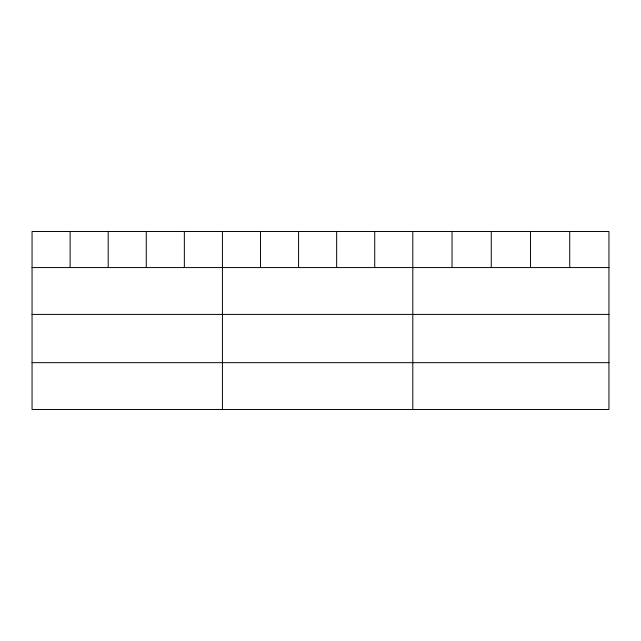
<?xml version="1.0" encoding="UTF-8"?>
<svg xmlns="http://www.w3.org/2000/svg" width="641" height="641" viewBox="0 0 641 641"><rect width="100%" height="100%" fill="white"/><g stroke="black" fill="none" stroke-linecap="round" stroke-linejoin="round"><path stroke-width="0.96" d="M608.95 267.569L608.95 409.503L32.05 409.503L32.05 231.497L608.95 231.497L608.95 267.569L32.05 267.569M32.05 314.411L608.95 314.411M32.05 362.662L608.95 362.662M569.721 231.497L569.721 267.569M530.492 231.497L530.492 267.569M491.262 231.497L491.262 267.569M452.033 231.497L452.033 267.569M412.804 231.497L412.804 409.503M374.729 231.497L374.729 267.569M336.653 231.497L336.653 267.569M298.578 231.497L298.578 267.569M260.502 231.497L260.502 267.569M222.427 231.497L222.427 409.503M184.352 231.497L184.352 267.569M146.276 231.497L146.276 267.569M108.201 231.497L108.201 267.569M70.125 231.497L70.125 267.569"/></g></svg>
